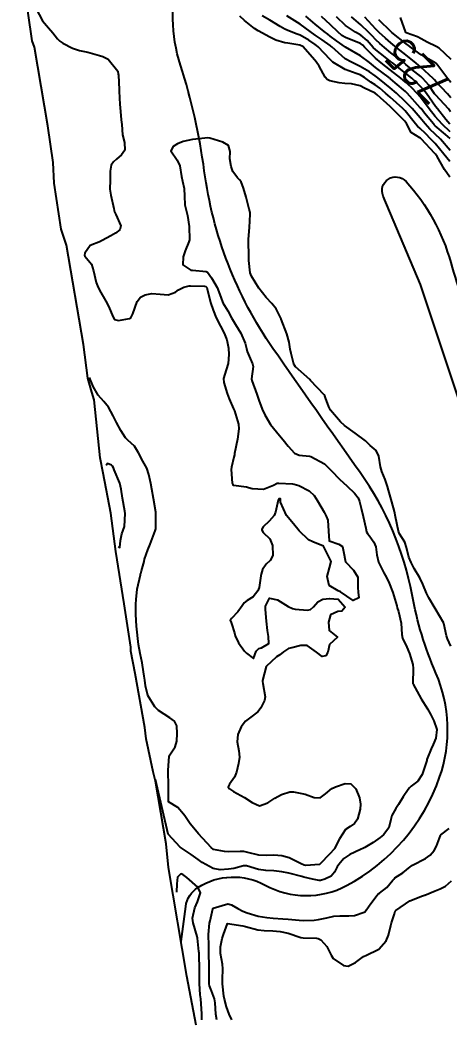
# Model space of a CAD drawing. Header units: metres. Extents: x 318500 to 325275, y 7408834 to 7428799.
# Drawn here: x 319924.5 to 319981.1, y 7413653.5 to 7413785.4 of the extents above; entities that cross this region are included whole.
import ezdxf
from ezdxf.enums import TextEntityAlignment as Align

# ---------------------------------------------------------------- set-up
doc = ezdxf.new("R2010")
doc.units = ezdxf.units.M
doc.header["$MEASUREMENT"] = 0
for name, color, linetype in [('Area', 45, 'Continuous'), ('Cotas', 45, 'Continuous'), ('Curvas de Nivel 1m', 11, 'Continuous'), ('Curvas de Nivel 5m', 15, 'Continuous'), ('Hidrografia', 140, 'Continuous')]:
    doc.layers.add(name, color=color, linetype=linetype)
doc.styles.add('Style-STANDARD', font='STANDARD.shx')

msp = doc.modelspace()

# ---------------------------------------------------------------- linework, layer by layer
at = {"layer": 'Area'}
msp.add_lwpolyline([(319947.76, 7413652.59), (319946.53, 7413659.05), (319944.12, 7413673.44), (319943.81, 7413676.54), (319942.39, 7413684.84), (319942.07, 7413686.08), (319941.16, 7413690.44), (319940.97, 7413691.91), (319939.73, 7413699.05), (319939.14, 7413702), (319939.14, 7413702.55), (319938.26, 7413708.25), (319937.14, 7413715.19), (319936.48, 7413720.26), (319935.5, 7413725.55), (319935.09, 7413727.55), (319934.31, 7413735.21), (319933.99, 7413736.25), (319933.46, 7413738.09), (319932.88, 7413742.55), (319930.66, 7413755.67), (319929.94, 7413757.8), (319929.01, 7413763.87), (319928.9, 7413766.6), (319928.9, 7413766.59), (319928.18, 7413771.44), (319926.41, 7413781.84), (319926.12, 7413782.66), (319924.5, 7413793.97)], dxfattribs=at)
at = {"layer": 'Curvas de Nivel 1m', "flags": 128}
for points, elevation in [([(319926.19, 7413787.73), (319927.49, 7413785.33), (319928.25, 7413784.37), (319928.85, 7413783.74), (319929.47, 7413782.94), (319929.75, 7413782.64), (319930.17, 7413782.34), (319931.45, 7413781.7), (319932.35, 7413781.41), (319933.44, 7413781.15), (319934.98, 7413780.74), (319935.43, 7413780.6), (319936.14, 7413780.26), (319937.41, 7413778.66), (319937.48, 7413778.24), (319937.49, 7413778.14), (319937.6, 7413776.24), (319937.61, 7413776), (319937.69, 7413774.24), (319937.71, 7413773.87), (319937.88, 7413772.23), (319937.94, 7413771.6), (319938.04, 7413770.23), (319938.28, 7413769.23), (319938.36, 7413768.23), (319937.91, 7413767.58), (319937.25, 7413767.01), (319936.83, 7413766.66), (319936.52, 7413766.25), (319936.42, 7413765.44), (319936.4, 7413764.25), (319936.37, 7413763.08), (319936.49, 7413762.25), (319936.89, 7413760.52), (319936.92, 7413760.24), (319936.97, 7413760.05), (319937.15, 7413759.72), (319937.83, 7413758.23), (319937.68, 7413757.69), (319937.13, 7413757.25), (319936.48, 7413756.89), (319935.36, 7413756.27), (319935.19, 7413756.18), (319935.11, 7413756.15), (319933.78, 7413755.61), (319933.08, 7413754.62), (319933.03, 7413754.35), (319933.04, 7413754.3), (319933.08, 7413754.22), (319933.95, 7413753.17), (319934.22, 7413752.28), (319934.58, 7413750.74), (319934.75, 7413750.27), (319935.02, 7413749.7), (319935.82, 7413748.26), (319936.24, 7413747.5), (319936.76, 7413746.24), (319936.97, 7413745.84), (319937.51, 7413745.7), (319938.98, 7413745.98), (319939.12, 7413746.07), (319939.21, 7413746.22), (319939.38, 7413746.61), (319939.99, 7413748.21), (319940.41, 7413748.8), (319941.01, 7413749.09), (319941.92, 7413749.27), (319943.02, 7413749.19), (319944.06, 7413749.1), (319945.02, 7413749.46), (319945.41, 7413749.75), (319946.15, 7413750.12), (319946.85, 7413750.29), (319947.03, 7413750.3), (319948.86, 7413750.26), (319949.03, 7413750.21), (319949.15, 7413750.08), (319949.2, 7413749.9), (319949.66, 7413748.07), (319949.99, 7413747.07), (319950.38, 7413746.07), (319950.96, 7413744.96), (319951.47, 7413744.05), (319951.83, 7413743.16), (319952.05, 7413742.04), (319952.09, 7413741.22), (319951.98, 7413740.04), (319951.74, 7413739.19), (319951.39, 7413738.05), (319951.41, 7413737.5), (319951.86, 7413736.04), (319952.13, 7413735.34), (319952.71, 7413734.03), (319952.82, 7413733.76), (319953.33, 7413732.02), (319953.41, 7413731.39), (319953.23, 7413730.02), (319952.83, 7413728.12), (319952.82, 7413728.03), (319952.81, 7413727.96), (319952.73, 7413727.63), (319952.44, 7413726.31), (319952.4, 7413726.03), (319952.5, 7413724.21), (319952.58, 7413724.03), (319952.62, 7413723.97), (319952.68, 7413723.93), (319954.4, 7413723.73), (319954.68, 7413723.66), (319955.16, 7413723.51), (319956.67, 7413723.44), (319957.98, 7413723.96), (319958.44, 7413724.2), (319958.68, 7413724.23), (319960.47, 7413724.14), (319960.68, 7413724.1), (319961.33, 7413723.91), (319962.67, 7413723.22), (319963.34, 7413722.56), (319963.78, 7413721.88), (319964.64, 7413720.4), (319964.94, 7413719.87), (319965.14, 7413719.34), (319965.23, 7413717.86), (319965.3, 7413716.57), (319966.58, 7413716.16), (319967.08, 7413715.83), (319967.21, 7413715.19), (319967.47, 7413713.83), (319968.53, 7413712.71), (319969.09, 7413711.81), (319969.12, 7413710.43), (319969.15, 7413709.81), (319969.22, 7413709.08), (319968.48, 7413708.7), (319966.8, 7413709.84), (319966.5, 7413709.98), (319965.33, 7413710.68), (319965.07, 7413711.86), (319965.38, 7413713.01), (319965.57, 7413713.85), (319964.58, 7413715.87), (319963.14, 7413716.45), (319962.59, 7413716.74), (319961.37, 7413717.91), (319960.61, 7413718.82), (319959.68, 7413719.93), (319958.9, 7413721.7), (319958.89, 7413721.95), (319958.88, 7413722.16), (319958.66, 7413722.14), (319958.57, 7413721.95), (319958.23, 7413720.36), (319958.04, 7413719.96), (319957.38, 7413719.21), (319956.61, 7413718.43), (319956.45, 7413718.14), (319956.43, 7413717.98), (319956.6, 7413717.7), (319957.49, 7413716.86), (319957.84, 7413715.96), (319957.87, 7413714.65), (319957.52, 7413713.97), (319957.02, 7413713.5), (319956.53, 7413712.8), (319956.32, 7413712.18), (319956.29, 7413711.98), (319956.08, 7413710.41), (319955.91, 7413709.99), (319955.27, 7413709.21), (319954.48, 7413708.72), (319954.09, 7413708.39), (319953.82, 7413708.01), (319953.26, 7413707.22), (319952.44, 7413706.31), (319952.31, 7413706.17), (319952.27, 7413706.03), (319952.32, 7413705.92), (319952.44, 7413705.67), (319952.82, 7413704.42), (319952.89, 7413704.02), (319953.34, 7413703.09), (319954.15, 7413702), (319954.26, 7413701.88), (319954.39, 7413701.76), (319955.31, 7413701.06), (319955.67, 7413701.99), (319956.02, 7413702.36), (319956.4, 7413702.44), (319957.36, 7413703.01), (319957.32, 7413703.97), (319957.19, 7413704.73), (319957.04, 7413705.97), (319956.9, 7413707.53), (319956.93, 7413707.97), (319957.45, 7413709), (319958.48, 7413708.78), (319959.89, 7413707.93), (319960.47, 7413707.63), (319960.84, 7413707.55), (319962.46, 7413707.44), (319962.84, 7413707.51), (319963.27, 7413707.89), (319963.81, 7413708.55), (319964.49, 7413708.87), (319965.35, 7413708.99), (319966.49, 7413708.89), (319967.45, 7413707.83), (319966.98, 7413707.31), (319966.46, 7413707.27), (319965.48, 7413706.83), (319965.25, 7413705.86), (319965.33, 7413704.76), (319966.42, 7413703.84), (319965.38, 7413702.88), (319965.16, 7413701.86), (319964.86, 7413701.38), (319964.38, 7413701.3), (319963.63, 7413701.88), (319962.4, 7413702.74), (319961.57, 7413702.74), (319960.4, 7413702.45), (319959.97, 7413702.35), (319959.31, 7413701.94), (319958.8, 7413701.52), (319958.38, 7413701.26), (319957.01, 7413699.97), (319956.51, 7413698.15), (319956.52, 7413697.98), (319956.56, 7413697.75), (319956.86, 7413695.97), (319956.77, 7413695.5), (319956.29, 7413694.54), (319956.07, 7413694.2), (319955.88, 7413693.98), (319954.96, 7413693.31), (319954.27, 7413692.75), (319953.71, 7413692.01), (319953.27, 7413690.99), (319953.19, 7413690.02), (319953.41, 7413688.82), (319953.48, 7413688.01), (319953.34, 7413687.16), (319953.08, 7413686.02), (319952.82, 7413685.37), (319952.16, 7413684.42), (319952.02, 7413684.17), (319952, 7413684.03), (319952.15, 7413683.8), (319952.68, 7413683.48), (319954.13, 7413682.69), (319955.15, 7413681.99), (319956.12, 7413681.56), (319957.21, 7413681.96), (319957.74, 7413682.34), (319958.13, 7413682.57), (319959.02, 7413683.06), (319960.14, 7413683.41), (319960.63, 7413683.42), (319962.14, 7413683.1), (319963.35, 7413682.66), (319964.13, 7413682.62), (319964.83, 7413683.17), (319965.67, 7413683.85), (319965.99, 7413684.01), (319966.15, 7413684.08), (319967.45, 7413684.54), (319968.16, 7413684.46), (319968.83, 7413683.81), (319969.3, 7413682.64), (319969.44, 7413681.8), (319969.43, 7413681.12), (319969.06, 7413679.81), (319968.66, 7413679.25), (319968.09, 7413678.84), (319967.47, 7413678.44), (319967.09, 7413677.83), (319966.68, 7413677.22), (319966.04, 7413675.95), (319966.01, 7413675.87), (319965.99, 7413675.84), (319965.42, 7413675.24), (319964.1, 7413673.87), (319964.06, 7413673.83), (319964.02, 7413673.81), (319962.22, 7413673.69), (319962.02, 7413673.72), (319961.62, 7413673.9), (319960.03, 7413674.7), (319959.06, 7413674.97), (319958.03, 7413675.04), (319957.07, 7413675), (319956.03, 7413675.05), (319954.6, 7413675.42), (319954.04, 7413675.54), (319953.57, 7413675.54), (319952.03, 7413675.51), (319951.52, 7413675.52), (319950.04, 7413675.82), (319949.72, 7413676.06), (319948.07, 7413677.88), (319947.89, 7413678.08), (319946.99, 7413679.19), (319946.36, 7413680.11), (319946.25, 7413680.26), (319946.1, 7413680.49), (319945.36, 7413681.37), (319944.12, 7413682.1), (319944.1, 7413682.18), (319944.09, 7413684.21), (319944.07, 7413686.14), (319944.07, 7413686.25), (319944.18, 7413688.14), (319944.18, 7413688.16), (319944.2, 7413688.2), (319944.99, 7413689.36), (319945.21, 7413690.13), (319945.26, 7413691.11), (319945.23, 7413692.13), (319944.91, 7413692.77), (319944.27, 7413693.2), (319942.8, 7413694.15), (319942.29, 7413694.66), (319941.4, 7413696.17), (319941.09, 7413697.42), (319940.97, 7413698.18), (319940.89, 7413698.72), (319940.69, 7413700.18), (319940.64, 7413700.47), (319940.38, 7413701.69), (319940.17, 7413702.87), (319939.87, 7413705.33), (319939.79, 7413706.86), (319939.79, 7413708.2), (319939.82, 7413708.86), (319939.99, 7413710.2), (319940.41, 7413712.08), (319940.43, 7413712.19), (319940.45, 7413712.27), (319940.53, 7413712.63), (319940.88, 7413713.85), (319940.96, 7413714.18), (319941.36, 7413715.39), (319941.68, 7413716.17), (319942.36, 7413717.92), (319942.43, 7413718.16), (319942.45, 7413718.32), (319942.45, 7413720.16), (319942.43, 7413720.36), (319942.14, 7413722.17), (319941.93, 7413723.43), (319941.78, 7413724.17), (319941.51, 7413725.36), (319941.25, 7413726.18), (319940.72, 7413727.12), (319940.15, 7413728.2), (319939.64, 7413729.1), (319938.76, 7413729.9), (319938.45, 7413730.22), (319937.82, 7413731.18), (319937.26, 7413732.24), (319936.8, 7413733.09), (319936.17, 7413734.25), (319935.58, 7413735.01), (319934.84, 7413735.82), (319934.17, 7413737), (319933.69, 7413738.18)], 718), ([(319981.23, 7413764.64), (319980.54, 7413765.67), (319979.57, 7413767.37), (319979.37, 7413767.68), (319979.27, 7413767.79), (319977.46, 7413769.71), (319977.38, 7413769.79), (319977.3, 7413769.85), (319976.14, 7413770.56), (319975.53, 7413771.74), (319975.32, 7413772.06), (319973.58, 7413773.76), (319973.35, 7413773.97), (319971.64, 7413775.52), (319971.38, 7413775.75), (319971.3, 7413775.79), (319970, 7413776.42), (319969.39, 7413776.7), (319968.25, 7413776.97), (319967.39, 7413777.02), (319966.65, 7413777.1), (319965.4, 7413777.39), (319965.06, 7413777.54), (319964.81, 7413777.88), (319963.99, 7413779.33), (319963.59, 7413779.9), (319963.43, 7413780.1), (319961.82, 7413781.92), (319961.46, 7413782.1), (319959.86, 7413782.34), (319959.46, 7413782.4), (319958.27, 7413782.77), (319957.47, 7413783.15), (319955.94, 7413784), (319955.48, 7413784.29), (319954.16, 7413785.36), (319953.51, 7413785.92)], 718), ([(319981.26, 7413766.73), (319980.46, 7413767.67), (319979.29, 7413769.11), (319978.74, 7413769.69), (319978.02, 7413770.41), (319977.31, 7413771.08), (319976.99, 7413771.39), (319976.73, 7413771.72), (319975.35, 7413773.41), (319975.02, 7413773.74), (319973.37, 7413775.23), (319972.77, 7413775.77), (319972.02, 7413776.41), (319971.39, 7413776.86), (319970.82, 7413777.22), (319969.97, 7413777.81), (319969.41, 7413778.16), (319968.87, 7413778.37), (319967.42, 7413778.86), (319965.78, 7413779.86), (319965.43, 7413780.19), (319963.85, 7413781.89), (319963.64, 7413782.07), (319963.46, 7413782.2), (319962.63, 7413782.75), (319961.47, 7413783.42), (319961.11, 7413783.56), (319960.08, 7413783.94), (319959.48, 7413784.22), (319958.87, 7413784.58), (319957.5, 7413785.4), (319956.49, 7413785.99)], 719), ([(319981.3, 7413769.76), (319980.66, 7413770.31), (319979.32, 7413771.45), (319979.2, 7413771.56), (319979.09, 7413771.68), (319977.92, 7413773.12), (319977.45, 7413773.71), (319977.35, 7413773.82), (319975.63, 7413775.74), (319975.51, 7413775.86), (319975.38, 7413775.98), (319974.03, 7413777.12), (319973.4, 7413777.65), (319973.34, 7413777.7), (319973.26, 7413777.76), (319971.42, 7413779.16), (319970.62, 7413779.8), (319969.44, 7413780.7), (319967.46, 7413781.84), (319966.29, 7413782.68), (319965.47, 7413783.28), (319965.13, 7413783.53), (319964.67, 7413783.88), (319963.49, 7413784.88), (319962.25, 7413785.91)], 721), ([(319981.31, 7413770.66), (319980.24, 7413771.67), (319979.33, 7413772.67), (319978.53, 7413773.69), (319977.37, 7413775.22), (319976.95, 7413775.72), (319976.17, 7413776.51), (319975.39, 7413777.22), (319974.76, 7413777.75), (319973.42, 7413778.81), (319972.16, 7413779.78), (319971.44, 7413780.39), (319970, 7413781.81), (319969.74, 7413782.09), (319969.46, 7413782.3), (319968.66, 7413782.63), (319967.47, 7413783.1), (319967, 7413783.38), (319966.44, 7413783.86), (319965.49, 7413784.8), (319964.32, 7413785.89)], 722), ([(319981.23, 7413771.66), (319980.7, 7413772.29), (319979.61, 7413773.68), (319979.35, 7413774.01), (319978.15, 7413775.7), (319977.82, 7413776.14), (319977.39, 7413776.63), (319976.85, 7413777.17), (319976.23, 7413777.73), (319975.41, 7413778.41), (319973.69, 7413779.76), (319973.43, 7413779.95), (319972.71, 7413780.5), (319971.46, 7413781.49), (319971.14, 7413781.79), (319970.35, 7413782.69), (319969.48, 7413783.43), (319968.8, 7413783.83), (319967.49, 7413784.68), (319966.28, 7413785.86)], 723), ([(319981.34, 7413773.28), (319981.07, 7413773.66), (319979.38, 7413775.49), (319979.24, 7413775.68), (319978.48, 7413776.79), (319977.67, 7413777.71), (319977.4, 7413777.95), (319976.25, 7413778.89), (319975.43, 7413779.56), (319975.2, 7413779.74), (319973.45, 7413781.1), (319972.6, 7413781.77), (319971.99, 7413782.3), (319971.47, 7413782.81), (319970.99, 7413783.31), (319970.52, 7413783.8), (319969.49, 7413784.76), (319968.28, 7413785.83)], 724), ([(319981.4, 7413777.17), (319980.97, 7413777.66), (319979.51, 7413779.6), (319979.45, 7413779.68), (319979.43, 7413779.7), (319979.39, 7413779.72), (319977.45, 7413780.82), (319976.18, 7413781.73), (319975.78, 7413782.05), (319975.47, 7413782.27), (319973.58, 7413783.76), (319973.48, 7413783.85), (319971.86, 7413785.43)], 726), ([(319981.44, 7413780.2), (319979.83, 7413781.68), (319979.46, 7413781.91), (319978.26, 7413782.49), (319977.47, 7413782.94), (319976.97, 7413783.21), (319975.48, 7413783.73), (319975.46, 7413783.74), (319975.44, 7413783.79), (319974.75, 7413785.75)], 727), ([(319981.38, 7413702.68), (319980.92, 7413703.65), (319980.8, 7413704.03), (319980.46, 7413705.66), (319980.44, 7413705.69), (319979.32, 7413707.67), (319978.49, 7413709.08), (319978.16, 7413709.69), (319977.7, 7413710.88), (319977.3, 7413711.7), (319976.54, 7413712.94), (319976.13, 7413713.72), (319975.84, 7413714.44), (319975.52, 7413715.73), (319975.29, 7413716.43), (319974.6, 7413717.52), (319974.5, 7413717.74), (319974.46, 7413717.88), (319974.09, 7413719.75), (319973.93, 7413720.46), (319973.6, 7413721.75), (319973.17, 7413723.27), (319973.01, 7413723.76), (319972.69, 7413724.69), (319972.28, 7413725.77), (319972.11, 7413726.38), (319971.87, 7413727.77), (319971.5, 7413728.54), (319970.75, 7413729.19), (319970.44, 7413729.48), (319970.11, 7413729.8), (319968.77, 7413730.81), (319967.34, 7413731.83), (319966.8, 7413732.3), (319965.49, 7413733.86), (319965.26, 7413734.3), (319964.84, 7413735.51), (319964.74, 7413735.77), (319964.67, 7413735.87), (319962.87, 7413737.8), (319962.76, 7413737.9), (319960.89, 7413739.58), (319960.67, 7413739.92), (319960.32, 7413741.34), (319960.19, 7413741.93), (319960.02, 7413742.85), (319959.75, 7413743.94), (319958.98, 7413745.9), (319958.96, 7413745.95), (319958.3, 7413747.27), (319957.75, 7413747.97), (319957.01, 7413748.75), (319956.02, 7413749.99), (319955.05, 7413751.56), (319954.89, 7413752), (319954.71, 7413753.64), (319954.7, 7413754.01), (319954.7, 7413754.39), (319954.68, 7413756.01), (319954.69, 7413756.44), (319954.78, 7413758.01), (319954.9, 7413759.75), (319954.87, 7413760), (319954.74, 7413760.43), (319954.38, 7413762.01), (319954.02, 7413763.2), (319953.71, 7413764.02), (319953.5, 7413764.31), (319953.23, 7413764.57), (319952.61, 7413765.41), (319952.37, 7413766.04), (319952.22, 7413767.08), (319952.23, 7413768.05), (319952.05, 7413768.82), (319951.29, 7413769.27), (319949.57, 7413769.8), (319949.3, 7413769.84), (319947.71, 7413769.68), (319947.29, 7413769.64), (319946.04, 7413769.38), (319945.28, 7413769.05), (319944.71, 7413768.72), (319944.42, 7413768.15), (319945.25, 7413766.91), (319945.61, 7413766.13), (319945.84, 7413764.75), (319945.97, 7413764.13), (319946.18, 7413763.15), (319946.21, 7413762.12), (319946.28, 7413761.01), (319946.49, 7413760.12), (319946.62, 7413759.58), (319946.85, 7413758.11), (319946.86, 7413756.37), (319946.8, 7413756.11), (319946.32, 7413754.9), (319946.04, 7413754.13), (319946.01, 7413753.07), (319947.06, 7413752.37), (319947.29, 7413752.34), (319949.06, 7413752.2), (319949.24, 7413752.08), (319949.77, 7413751.35), (319950.54, 7413750.06), (319951.01, 7413748.78), (319951.29, 7413748.06), (319951.92, 7413746.98), (319952.44, 7413746.04), (319952.97, 7413745.19), (319953.67, 7413744.02), (319954.23, 7413742.72), (319954.39, 7413742.01), (319954.49, 7413741.59), (319954.91, 7413740.68), (319955.21, 7413740), (319955.28, 7413739.61), (319955.08, 7413738), (319955.11, 7413737.76), (319955.75, 7413735.99), (319956.03, 7413735.19), (319956.48, 7413733.98), (319956.81, 7413733.24), (319957.59, 7413731.97), (319958.77, 7413730.5), (319959.26, 7413729.94), (319959.92, 7413729.1), (319960.74, 7413728.17), (319961.37, 7413727.91), (319962.74, 7413727.77), (319962.9, 7413727.73), (319964.72, 7413726.75), (319965.63, 7413725.86), (319966.69, 7413724.75), (319967.68, 7413723.83), (319968.67, 7413722.87), (319969.13, 7413722.28), (319969.3, 7413721.81), (319969.53, 7413720.92), (319969.8, 7413719.8), (319970.16, 7413718.25), (319970.25, 7413717.8), (319970.36, 7413717.55), (319970.6, 7413717.29), (319971.23, 7413716.42), (319971.47, 7413715.78), (319971.59, 7413714.75), (319971.81, 7413713.77), (319972.53, 7413712.37), (319972.89, 7413711.76), (319973.25, 7413711.01), (319973.73, 7413709.75), (319974.24, 7413707.98), (319974.3, 7413707.74), (319974.46, 7413707.26), (319974.83, 7413705.73), (319974.91, 7413704.22), (319975.01, 7413703.73), (319975.58, 7413702.55), (319975.92, 7413701.72), (319976.37, 7413700.26), (319976.42, 7413699.71), (319976.37, 7413697.74), (319976.37, 7413697.71), (319976.4, 7413697.64), (319977.48, 7413695.69), (319978.29, 7413694.4), (319978.69, 7413693.68), (319979.15, 7413692.8), (319979.52, 7413691.67), (319979.39, 7413690.53), (319979.03, 7413689.67), (319978.8, 7413689.1), (319978.23, 7413687.68), (319978.23, 7413687.65), (319978.2, 7413687.57), (319977.59, 7413685.69), (319977.02, 7413684.85), (319976.16, 7413684.19), (319975.9, 7413683.97), (319975.73, 7413683.72), (319975.1, 7413682.76), (319974.45, 7413681.74), (319974.11, 7413681.2), (319973.57, 7413680.28), (319973.45, 7413679.75), (319973.18, 7413678.65), (319972.5, 7413677.76), (319972.28, 7413677.55), (319972.06, 7413677.37), (319971.12, 7413676.71), (319970.04, 7413676.06), (319969.87, 7413675.97), (319969.46, 7413675.8), (319968.03, 7413675.14), (319967.26, 7413674.59), (319966.58, 7413673.83), (319966.36, 7413673.49), (319966, 7413672.79), (319965.56, 7413672.29), (319964.73, 7413671.86), (319964.17, 7413671.69), (319963.99, 7413671.7), (319963.1, 7413671.88), (319961.99, 7413672.13), (319961.69, 7413672.21), (319960, 7413672.66), (319959.09, 7413672.85), (319958.01, 7413672.99), (319956.94, 7413673.04), (319956.01, 7413673.17), (319954.39, 7413673.62), (319954.01, 7413673.64), (319952.72, 7413673.31), (319952.01, 7413673.21), (319950.92, 7413673.13), (319950.01, 7413673.28), (319948.54, 7413674.07), (319948.02, 7413674.48), (319947.1, 7413675.16), (319946.04, 7413675.83), (319945.64, 7413676.12), (319944.07, 7413677.82), (319942.39, 7413685.05)], 717), ([(319937.45, 7413715.86), (319937.7, 7413715.71), (319937.78, 7413716.63), (319937.96, 7413717.5), (319938.32, 7413718.5), (319938.37, 7413720.22), (319938.33, 7413720.53), (319938.05, 7413722.23), (319937.88, 7413723.44), (319937.68, 7413724.23), (319936.95, 7413725.99), (319936.84, 7413726.24), (319936.71, 7413726.46), (319936.59, 7413726.6), (319936.07, 7413726.82), (319935.86, 7413726.54)], 717), ([(319950.47, 7413653.31), (319950.37, 7413654.04), (319950.28, 7413655.54), (319950.18, 7413656.05), (319949.79, 7413657.12), (319949.53, 7413657.79), (319949.48, 7413658.05), (319949.49, 7413658.37), (319949.48, 7413660.06), (319949.48, 7413660.41), (319949.45, 7413662.06), (319949.44, 7413663.62), (319949.4, 7413664.06), (319949.37, 7413664.57), (319949.53, 7413666.06), (319949.59, 7413666.38), (319949.94, 7413667.94), (319949.97, 7413668.02), (319950, 7413668.05), (319951.95, 7413668.6), (319952.42, 7413668.49), (319953.26, 7413668.01), (319953.94, 7413667.67), (319954.48, 7413667.44), (319955.93, 7413666.99), (319957.07, 7413666.81), (319957.92, 7413666.74), (319959.2, 7413666.65), (319959.92, 7413666.59), (319961.35, 7413666.46), (319961.92, 7413666.43), (319963.34, 7413666.45), (319963.92, 7413666.53), (319965.02, 7413666.76), (319965.93, 7413666.97), (319966.71, 7413667.05), (319967.93, 7413667.02), (319968.64, 7413667.09), (319969.94, 7413667.5), (319970.11, 7413667.62), (319970.22, 7413667.79), (319970.83, 7413668.66), (319971.66, 7413669.76), (319971.8, 7413669.93), (319971.96, 7413670.05), (319972.94, 7413670.78), (319973.73, 7413671.74), (319973.84, 7413671.9), (319973.99, 7413672.04), (319975.02, 7413672.71), (319976.02, 7413673.5), (319976.13, 7413673.59), (319976.34, 7413673.71), (319978.03, 7413674.63), (319978.65, 7413675.06), (319979.18, 7413675.67), (319979.48, 7413676.24), (319980, 7413677.66), (319980.03, 7413677.7), (319980.07, 7413677.73), (319981.14, 7413678.58)], 717), ([(319948.51, 7413653.3), (319948.49, 7413654.07), (319948.44, 7413655.4), (319948.38, 7413656.07), (319948.29, 7413656.58), (319948.18, 7413658.07), (319948.21, 7413659.68), (319948.21, 7413660.07), (319948.14, 7413661.79), (319948.14, 7413662.08), (319948.12, 7413662.34), (319947.93, 7413664.08), (319947.88, 7413664.32), (319947.35, 7413666.09), (319947.29, 7413666.72), (319947.57, 7413668.09), (319947.95, 7413668.9), (319948.33, 7413670.07), (319947.97, 7413670.83), (319946.54, 7413672.1), (319946, 7413672.51), (319945.75, 7413672.6), (319945.31, 7413672.14), (319945.19, 7413671.26), (319945.16, 7413670.16)], 716), ([(319952.47, 7413653.29), (319952.13, 7413654.02), (319951.76, 7413655.01), (319951.48, 7413656.03), (319951.41, 7413656.41), (319951.22, 7413658.04), (319951.22, 7413658.63), (319951.28, 7413660.04), (319951.22, 7413660.65), (319950.97, 7413662.04), (319950.97, 7413662.94), (319951.21, 7413664.04), (319951.36, 7413664.56), (319951.91, 7413666.03), (319953.91, 7413665.72), (319954.27, 7413665.63), (319955.9, 7413665.18), (319956.75, 7413665.11), (319957.9, 7413665.07), (319958.87, 7413664.96), (319959.89, 7413664.76), (319961.59, 7413664.18), (319961.88, 7413664.12), (319963.66, 7413664.1), (319963.88, 7413664.05), (319964.21, 7413663.87), (319965.01, 7413662.99), (319965.59, 7413661.84), (319965.85, 7413661.39), (319967.2, 7413660.46), (319967.84, 7413660.37), (319968.78, 7413660.86), (319969.86, 7413661.68), (319969.93, 7413661.72), (319970.14, 7413661.79), (319971.87, 7413662.64), (319972.85, 7413663.75), (319973.17, 7413664.47), (319973.47, 7413665.74), (319973.56, 7413666.1), (319973.93, 7413667.31), (319974.04, 7413667.64), (319974.11, 7413667.74), (319975.95, 7413669.02), (319977.64, 7413669.68), (319977.89, 7413669.75), (319977.96, 7413669.78), (319979.3, 7413670.34), (319979.97, 7413670.61), (319980.68, 7413670.95), (319981.45, 7413671.64)], 718)]:
    msp.add_lwpolyline(points, dxfattribs=dict(at, elevation=elevation))
at = {"layer": 'Curvas de Nivel 5m', "flags": 128}
for points, elevation in [([(319981.28, 7413768.18), (319980.01, 7413769.67), (319979.31, 7413770.35), (319978.62, 7413770.99), (319977.99, 7413771.7), (319977.33, 7413772.49), (319976.26, 7413773.73), (319975.36, 7413774.67), (319974.2, 7413775.75), (319973.39, 7413776.45), (319972.67, 7413777.05), (319971.76, 7413777.78), (319971.4, 7413778.05), (319970.65, 7413778.57), (319969.42, 7413779.29), (319968.25, 7413779.83), (319967.44, 7413780.31), (319965.67, 7413781.87), (319965.55, 7413781.96), (319965.46, 7413782.03), (319964.38, 7413782.8), (319963.48, 7413783.41), (319962.79, 7413783.91), (319961.49, 7413784.85), (319959.75, 7413785.95)], 720), ([(319981.37, 7413775.14), (319980.94, 7413775.66), (319979.4, 7413777.28), (319979.22, 7413777.5), (319979.05, 7413777.69), (319977.42, 7413779.18), (319976.8, 7413779.72), (319975.45, 7413780.8), (319974.24, 7413781.75), (319973.47, 7413782.4), (319972.74, 7413783.04), (319971.93, 7413783.78), (319971.49, 7413784.21), (319970.04, 7413785.81)], 725)]:
    msp.add_lwpolyline(points, dxfattribs=dict(at, elevation=elevation))
at = {"layer": 'Hidrografia'}
for points in [[(319945.76, 7413663.64), (319946.38, 7413668.27, -0.22034), (319947.99, 7413670.79, -0.274152), (319956.85, 7413671.1, 0.251941), (319967.61, 7413671.03, 0.189544), (319979.9, 7413685.35, 0.18742), (319979.4, 7413699.12, -0.055906), (319976.26, 7413709.46, 0.109534), (319969.41, 7413725.62, -0.003652), (319957.9, 7413742.01, -0.118723), (319948.83, 7413765.5, 0.044545), (319945.69, 7413779.46, -0.14663), (319945.46, 7413791.67, 0.361198), (319943.48, 7413796.08, 0.394549), (319938.14, 7413794.46, -0.630353), (319932.21, 7413794.92, -0.290447), (319933.26, 7413800.14, -0.022079), (319938.26, 7413804.94, 0.219715), (319940.59, 7413810.16, -0.1078), (319943.37, 7413823.85), (319947.33, 7413840.03), (319958.49, 7413864.34), (319965.12, 7413881.09), (319967.24, 7413888.28)], [(319983.42, 7413732.38), (319977.39, 7413750.47), (319972.44, 7413762.16, -0.844333), (319975.46, 7413764.09, -0.117216), (319981.37, 7413753.36, 0.038407), (319984.99, 7413743.35, -0.060899), (319987.29, 7413736, -0.16493), (319986.68, 7413731.9, -0.717365), (319983.42, 7413732.38, 0.012476)]]:
    msp.add_lwpolyline(points, format="xyb", dxfattribs=at)

# ---------------------------------------------------------------- texts
at = {"layer": 'Cotas', "style": 'Style-STANDARD'}
msp.add_text('725', height=4, rotation=135.0207, dxfattribs=at).set_placement((319976.97, 7413778.74, 725), align=Align.MIDDLE_CENTER)

doc.saveas('drawing.dxf')
